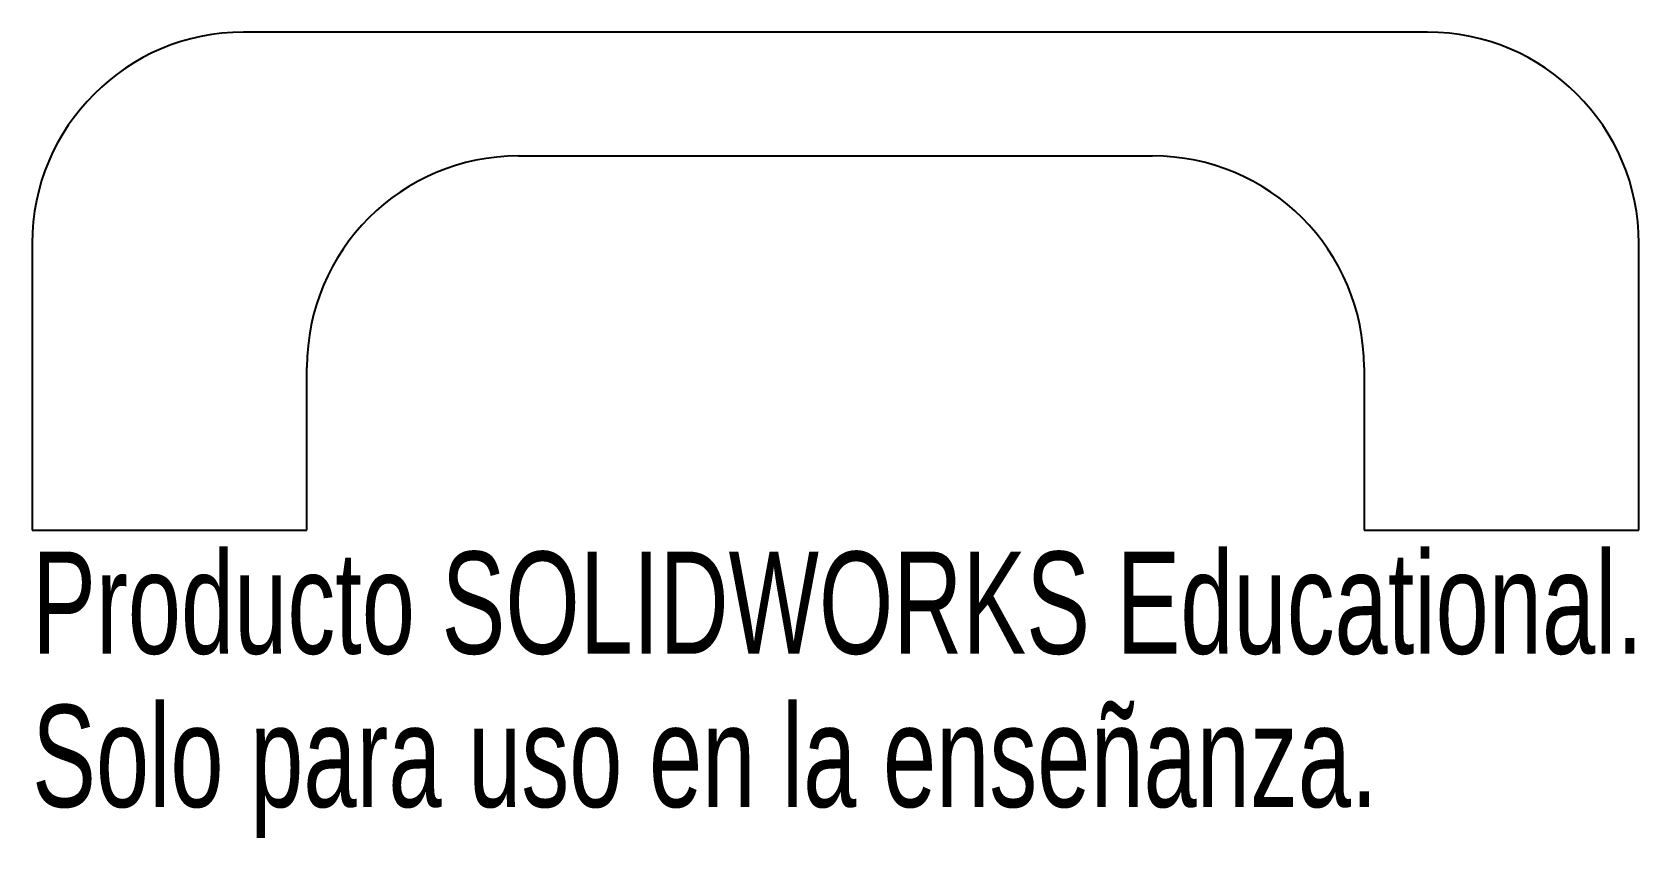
# Model space of a CAD drawing. Header units: millimetres. Extents: x 0 to 7.6, y -1.46 to 2.36.
import ezdxf

# ---------------------------------------------------------------- set-up
doc = ezdxf.new("R2010")
doc.units = ezdxf.units.MM
doc.styles.add('SLDTEXTSTYLE0', font='TXT', dxfattribs={"width": 0.7})

msp = doc.modelspace()

# ---------------------------------------------------------------- linework, layer by layer
at = {"color": 7, "linetype": 'Continuous', "lineweight": 25}
for p, q in [((6.6, 2.3555), (1, 2.3555)), ((2.3, 1.7696), (5.3, 1.7696)), ((0, 1.3555), (0, 0)), ((7.6, 0), (7.6, 1.3555)), ((1.3, 0), (1.3, 0.7696)), ((6.3, 0.7696), (6.3, 0)), ((0, 0), (1.3, 0)), ((6.3, 0), (7.6, 0))]:
    msp.add_line(p, q, dxfattribs=at)
for centre, start, end in [((1, 1.3555), 90, 180), ((6.6, 1.3555), 0, 90), ((2.3, 0.7696), 90, 180), ((5.3, 0.7696), 0, 90)]:
    msp.add_arc(centre, 1, start, end, dxfattribs=at)

# ---------------------------------------------------------------- texts
at = {"color": 7, "linetype": 'Continuous', "char_height": 0.483362, "attachment_point": 1, "style": 'SLDTEXTSTYLE0'}
for s, insert in [('Producto SOLIDWORKS Educational.', (0, -0.102)), ('Solo para uso en la enseñanza.', (0, -0.827))]:
    msp.add_mtext(s, dxfattribs=dict(at, insert=insert))

doc.saveas('drawing.dxf')
